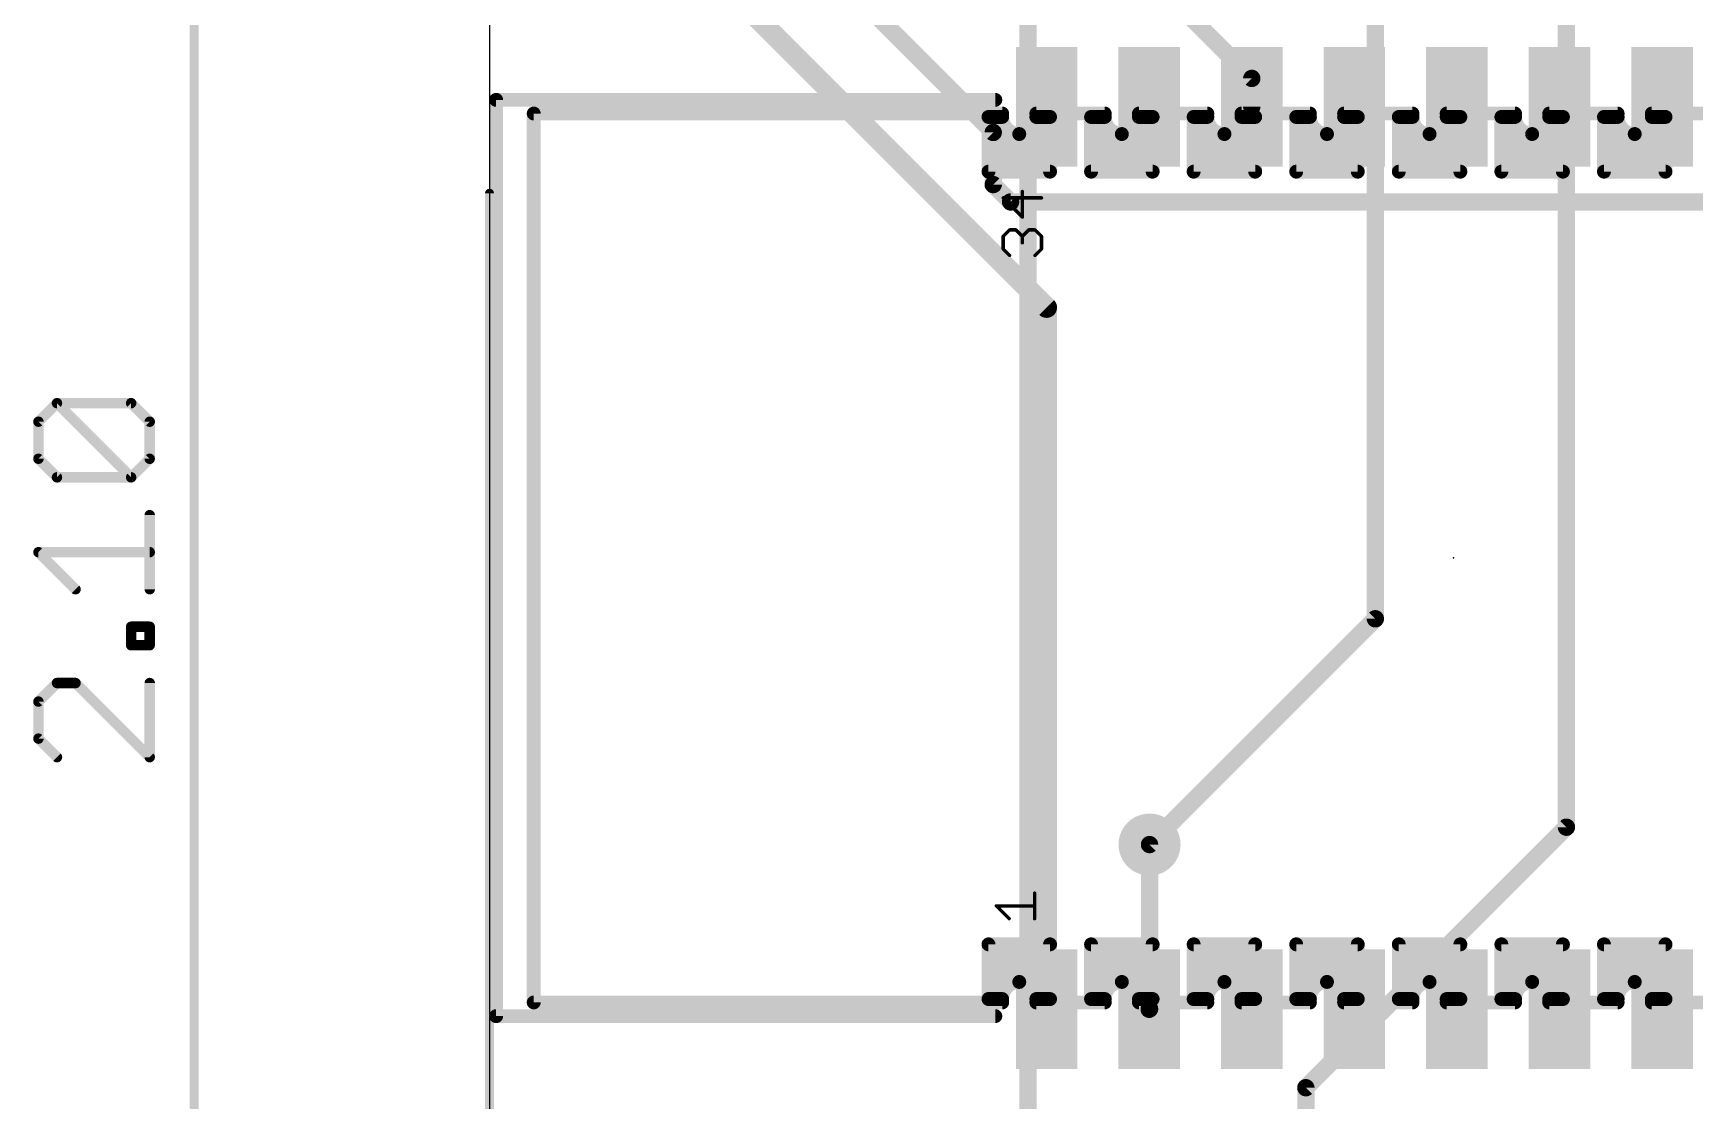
# Model space of a CAD drawing. Extents: x -6.7 to 68.6, y -6.2 to 53.6.
# Drawn here: x -6.67 to 17.62, y 19.24 to 34.85 of the extents above; entities that cross this region are included whole.
import ezdxf

# ---------------------------------------------------------------- set-up
doc = ezdxf.new("R2010")
doc.units = 0
for name, color, linetype in [('1', 12, 'CONTINUOUS'), ('16', 132, 'CONTINUOUS'), ('18', 110, 'CONTINUOUS'), ('20', 53, 'CONTINUOUS'), ('21', 40, 'CONTINUOUS'), ('23', 40, 'CONTINUOUS'), ('47', 253, 'CONTINUOUS'), ('51', 253, 'CONTINUOUS')]:
    doc.layers.add(name, color=color, linetype=linetype)

# ---------------------------------------------------------------- blocks, each defined once
blk = doc.blocks.new('RECT')
blk.add_solid([(-0.5, -0.5), (0.5, -0.5), (-0.5, 0.5), (0.5, 0.5)])
blk = doc.blocks.new('ROUNDV')
at = {"const_width": 0.5}
blk.add_lwpolyline([(0, -0.25, 1), (0, 0.25, 1), (0, -0.25)], format="xyb", dxfattribs=at)

msp = doc.modelspace()

# ---------------------------------------------------------------- linework, layer by layer
at = {"layer": '1'}
for points, const_width in [([(1.27, 37.719), (8.147, 30.842)], 0.3048), ([(7.366, 33.401), (4.318, 36.449)], 0.254), ([(7.874, 35.687), (7.874, 14.351)], 0.254), ([(11.147, 34.192), (10.16, 35.179)], 0.254), ([(11.147, 33.778), (11.147, 34.192)], 0.254), ([(7.366, 32.639), (7.366, 33.401)], 0.254), ([(7.62, 32.385), (7.366, 32.639)], 0.254), ([(19.304, 32.385), (7.62, 32.385)], 0.254), ([(8.147, 30.842), (8.147, 20.578)], 0.3048), ([(9.652, 20.583), (9.652, 22.987)], 0.254), ([(9.647, 20.578), (9.652, 20.583)], 0.254)]:
    msp.add_lwpolyline(points, dxfattribs=dict(at, const_width=const_width))
for points, const_width in [([(11.2105, 34.192, 1), (11.0835, 34.192)], 0.127), ([(11.1021, 34.1471, 1), (11.1919, 34.2369)], 0.127), ([(11.0835, 33.778, 1), (11.2105, 33.778)], 0.127), ([(7.4295, 33.401, 1), (7.3025, 33.401)], 0.127), ([(7.3211, 33.3561, 1), (7.4109, 33.4459)], 0.127), ([(7.4109, 32.6839, 1), (7.3211, 32.5941)], 0.127), ([(7.3025, 32.639, 1), (7.4295, 32.639)], 0.127), ([(7.62, 32.4485, 1), (7.62, 32.3215)], 0.127), ([(7.5751, 32.3401, 1), (7.6649, 32.4299)], 0.127), ([(8.2232, 30.842, 1), (8.0708, 30.842)], 0.1524), ([(8.0931, 30.7881, 1), (8.2009, 30.8959)], 0.1524), ([(9.7155, 22.987, 1), (9.5885, 22.987)], 0.127), ([(8.0708, 20.578, 1), (8.2232, 20.578)], 0.1524), ([(9.6021, 20.6229, 1), (9.6919, 20.5331)], 0.127), ([(9.6969, 20.5381, 1), (9.6071, 20.6279)], 0.127), ([(9.5885, 20.583, 1), (9.7155, 20.583)], 0.127)]:
    msp.add_lwpolyline(points, format="xyb", dxfattribs=dict(at, const_width=const_width))
at = {"layer": '16', "const_width": 0.254}
for points in [[(12.954, 26.289), (12.954, 41.275)], [(15.748, 23.241), (15.748, 41.275)], [(9.652, 22.987), (12.954, 26.289)], [(11.938, 19.431), (15.748, 23.241)], [(11.938, 17.272), (11.938, 19.431)]]:
    msp.add_lwpolyline(points, dxfattribs=at)
at = {"layer": '16', "const_width": 0.127}
for points in [[(12.8905, 26.289, 1), (13.0175, 26.289)], [(12.9989, 26.2441, 1), (12.9091, 26.3339)], [(15.7929, 23.1961, 1), (15.7031, 23.2859)], [(9.6071, 23.0319, 1), (9.6969, 22.9421)], [(15.6845, 23.241, 1), (15.8115, 23.241)], [(12.0015, 19.431, 1), (11.8745, 19.431)], [(11.8931, 19.4759, 1), (11.9829, 19.3861)]]:
    msp.add_lwpolyline(points, format="xyb", dxfattribs=at)
at = {"layer": '20'}
msp.add_line((0, 53.34), (0, 0), dxfattribs=at)
at = {"layer": '21', "const_width": 0.2032}
for points in [[(0.097, 20.478), (0.097, 33.878)], [(0.097, 33.878), (7.397, 33.878)], [(7.397, 20.478), (0.097, 20.478)]]:
    msp.add_lwpolyline(points, dxfattribs=at)
at = {"layer": '21', "const_width": 0.1016}
for points in [[(0.1478, 33.878, 1), (0.0462, 33.878)], [(0.097, 33.9288, 1), (0.097, 33.8272)], [(7.397, 33.8272, 1), (7.397, 33.9288)], [(0.097, 20.5288, 1), (0.097, 20.4272)], [(0.0462, 20.478, 1), (0.1478, 20.478)], [(7.397, 20.4272, 1), (7.397, 20.5288)]]:
    msp.add_lwpolyline(points, format="xyb", dxfattribs=at)
at = {"layer": '23'}
msp.add_point((14.097, 27.178), dxfattribs=at)
at = {"layer": '47'}
for points, const_width in [([(-4.318, 0.065), (-4.318, 53.275)], 0.13), ([(0, 32.512), (0, -6.141)], 0.13), ([(-6.5957, 29.1712), (-6.3245, 29.4424)], 0.1524), ([(-6.3245, 29.4424), (-5.2399, 29.4424)], 0.1524), ([(-5.2399, 28.3577), (-6.3245, 29.4424)], 0.1524), ([(-5.2399, 29.4424), (-4.9687, 29.1712)], 0.1524), ([(-6.5957, 28.6289), (-6.5957, 29.1712)], 0.1524), ([(-4.9687, 29.1712), (-4.9687, 28.6289)], 0.1524), ([(-6.3245, 28.3577), (-6.5957, 28.6289)], 0.1524), ([(-4.9687, 28.6289), (-5.2399, 28.3577)], 0.1524), ([(-5.2399, 28.3577), (-6.3245, 28.3577)], 0.1524), ([(-4.9687, 26.7205), (-4.9687, 27.8052)], 0.1524), ([(-6.0534, 26.7205), (-6.5957, 27.2629)], 0.1524), ([(-6.5957, 27.2629), (-4.9687, 27.2629)], 0.1524), ([(-5.2399, 25.902), (-5.2399, 26.1731)], 0.1524), ([(-5.2399, 26.1731), (-4.9687, 26.1731)], 0.1524), ([(-4.9687, 26.1731), (-4.9687, 25.902)], 0.1524), ([(-4.9687, 25.902), (-5.2399, 25.902)], 0.1524), ([(-6.3245, 25.3495), (-6.5957, 25.0783)], 0.1524), ([(-6.0534, 25.3495), (-6.3245, 25.3495)], 0.1524), ([(-4.9687, 24.2648), (-6.0534, 25.3495)], 0.1524), ([(-4.9687, 25.3495), (-4.9687, 24.2648)], 0.1524), ([(-6.5957, 25.0783), (-6.5957, 24.536)], 0.1524), ([(-6.5957, 24.536), (-6.3245, 24.2648)], 0.1524)]:
    msp.add_lwpolyline(points, dxfattribs=dict(at, const_width=const_width))
for points, const_width in [([(0.0325, 32.512, 1), (-0.0325, 32.512)], 0.065), ([(-6.2976, 29.4693, 1), (-6.3515, 29.4154)], 0.0762), ([(-6.3245, 29.4805, 1), (-6.3245, 29.4043)], 0.0762), ([(-6.2976, 29.4154, 1), (-6.3515, 29.4693)], 0.0762), ([(-5.2129, 29.4693, 1), (-5.2668, 29.4154)], 0.0762), ([(-5.2399, 29.4043, 1), (-5.2399, 29.4805)], 0.0762), ([(-6.5576, 29.1712, 1), (-6.6338, 29.1712)], 0.0762), ([(-6.6226, 29.1981, 1), (-6.5687, 29.1443)], 0.0762), ([(-4.9306, 29.1712, 1), (-5.0068, 29.1712)], 0.0762), ([(-4.9956, 29.1443, 1), (-4.9418, 29.1981)], 0.0762), ([(-6.5687, 28.6558, 1), (-6.6226, 28.6019)], 0.0762), ([(-4.9418, 28.6019, 1), (-4.9956, 28.6558)], 0.0762), ([(-6.6338, 28.6289, 1), (-6.5576, 28.6289)], 0.0762), ([(-6.3245, 28.3958, 1), (-6.3245, 28.3196)], 0.0762), ([(-5.2399, 28.3196, 1), (-5.2399, 28.3958)], 0.0762), ([(-5.0068, 28.6289, 1), (-4.9306, 28.6289)], 0.0762), ([(-6.3515, 28.3308, 1), (-6.2976, 28.3846)], 0.0762), ([(-5.2668, 28.3846, 1), (-5.2129, 28.3308)], 0.0762), ([(-5.2668, 28.3308, 1), (-5.2129, 28.3846)], 0.0762), ([(-4.9306, 27.8052, 1), (-5.0068, 27.8052)], 0.0762), ([(-6.5687, 27.2898, 1), (-6.6226, 27.2359)], 0.0762), ([(-6.5957, 27.301, 1), (-6.5957, 27.2248)], 0.0762), ([(-4.9687, 27.2248, 1), (-4.9687, 27.301)], 0.0762), ([(-6.0803, 26.6936, 1), (-6.0264, 26.7475)], 0.0762), ([(-5.0068, 26.7205, 1), (-4.9306, 26.7205)], 0.0762), ([(-5.2018, 26.1731, 1), (-5.278, 26.1731)], 0.0762), ([(-5.2399, 26.2112, 1), (-5.2399, 26.135)], 0.0762), ([(-4.9306, 26.1731, 1), (-5.0068, 26.1731)], 0.0762), ([(-4.9687, 26.135, 1), (-4.9687, 26.2112)], 0.0762), ([(-5.2399, 25.9401, 1), (-5.2399, 25.8639)], 0.0762), ([(-5.278, 25.902, 1), (-5.2018, 25.902)], 0.0762), ([(-5.0068, 25.902, 1), (-4.9306, 25.902)], 0.0762), ([(-4.9687, 25.8639, 1), (-4.9687, 25.9401)], 0.0762), ([(-6.3245, 25.3876, 1), (-6.3245, 25.3114)], 0.0762), ([(-6.2976, 25.3225, 1), (-6.3515, 25.3764)], 0.0762), ([(-6.0264, 25.3764, 1), (-6.0803, 25.3225)], 0.0762), ([(-6.0534, 25.3114, 1), (-6.0534, 25.3876)], 0.0762), ([(-4.9306, 25.3495, 1), (-5.0068, 25.3495)], 0.0762), ([(-6.5576, 25.0783, 1), (-6.6338, 25.0783)], 0.0762), ([(-6.6226, 25.1052, 1), (-6.5687, 25.0514)], 0.0762), ([(-6.5687, 24.5629, 1), (-6.6226, 24.509)], 0.0762), ([(-6.6338, 24.536, 1), (-6.5576, 24.536)], 0.0762), ([(-6.3515, 24.2379, 1), (-6.2976, 24.2918)], 0.0762), ([(-5.0068, 24.2648, 1), (-4.9306, 24.2648)], 0.0762), ([(-4.9956, 24.2379, 1), (-4.9418, 24.2918)], 0.0762)]:
    msp.add_lwpolyline(points, format="xyb", dxfattribs=dict(at, const_width=const_width))
at = {"layer": '51'}
for points, const_width in [([(0.647, 20.678), (0.647, 33.678)], 0.2032), ([(0.647, 33.678), (7.497, 33.678)], 0.2032), ([(7.997, 33.678), (8.997, 33.678)], 0.2032), ([(9.497, 33.678), (10.497, 33.678)], 0.2032), ([(10.997, 33.678), (11.997, 33.678)], 0.2032), ([(12.497, 33.678), (13.497, 33.678)], 0.2032), ([(13.997, 33.678), (14.997, 33.678)], 0.2032), ([(15.497, 33.678), (16.497, 33.678)], 0.2032), ([(16.997, 33.678), (17.997, 33.678)], 0.2032), ([(7.297, 32.828), (7.297, 33.628)], 0.2032), ([(7.297, 33.628), (7.497, 33.628)], 0.2032), ([(7.997, 33.628), (8.197, 33.628)], 0.2032), ([(8.197, 33.628), (8.197, 32.828)], 0.2032), ([(8.797, 32.828), (8.797, 33.628)], 0.2032), ([(8.797, 33.628), (8.997, 33.628)], 0.2032), ([(9.497, 33.628), (9.697, 33.628)], 0.2032), ([(9.697, 33.628), (9.697, 32.828)], 0.2032), ([(10.297, 32.828), (10.297, 33.628)], 0.2032), ([(10.297, 33.628), (10.497, 33.628)], 0.2032), ([(10.997, 33.628), (11.197, 33.628)], 0.2032), ([(11.197, 33.628), (11.197, 32.828)], 0.2032), ([(11.797, 32.828), (11.797, 33.628)], 0.2032), ([(11.797, 33.628), (11.997, 33.628)], 0.2032), ([(12.497, 33.628), (12.697, 33.628)], 0.2032), ([(12.697, 33.628), (12.697, 32.828)], 0.2032), ([(13.297, 32.828), (13.297, 33.628)], 0.2032), ([(13.297, 33.628), (13.497, 33.628)], 0.2032), ([(13.997, 33.628), (14.197, 33.628)], 0.2032), ([(14.197, 33.628), (14.197, 32.828)], 0.2032), ([(14.797, 32.828), (14.797, 33.628)], 0.2032), ([(14.797, 33.628), (14.997, 33.628)], 0.2032), ([(15.497, 33.628), (15.697, 33.628)], 0.2032), ([(15.697, 33.628), (15.697, 32.828)], 0.2032), ([(16.297, 32.828), (16.297, 33.628)], 0.2032), ([(16.297, 33.628), (16.497, 33.628)], 0.2032), ([(16.997, 33.628), (17.197, 33.628)], 0.2032), ([(17.197, 33.628), (17.197, 32.828)], 0.2032), ([(8.197, 32.828), (7.297, 32.828)], 0.2032), ([(9.697, 32.828), (8.797, 32.828)], 0.2032), ([(11.197, 32.828), (10.297, 32.828)], 0.2032), ([(12.697, 32.828), (11.797, 32.828)], 0.2032), ([(14.197, 32.828), (13.297, 32.828)], 0.2032), ([(15.697, 32.828), (14.797, 32.828)], 0.2032), ([(17.197, 32.828), (16.297, 32.828)], 0.2032), ([(7.792, 32.1647), (7.792, 32.5376)], 0.0508), ([(8.0716, 32.4443), (7.5123, 32.4443)], 0.0508), ([(7.5123, 32.4443), (7.792, 32.1647)], 0.0508), ([(7.5123, 31.883), (7.6055, 31.9763)], 0.0508), ([(7.5123, 31.6966), (7.5123, 31.883)], 0.0508), ([(7.6055, 31.9763), (7.6988, 31.9763)], 0.0508), ([(7.6988, 31.9763), (7.792, 31.883)], 0.0508), ([(7.792, 31.883), (7.8852, 31.9763)], 0.0508), ([(7.792, 31.883), (7.792, 31.7898)], 0.0508), ([(7.8852, 31.9763), (7.9784, 31.9763)], 0.0508), ([(7.9784, 31.9763), (8.0716, 31.883)], 0.0508), ([(8.0716, 31.883), (8.0716, 31.6966)], 0.0508), ([(7.6055, 31.6034), (7.5123, 31.6966)], 0.0508), ([(8.0716, 31.6966), (7.9784, 31.6034)], 0.0508), ([(7.5988, 21.9034), (7.4123, 22.0898)], 0.0508), ([(7.4123, 22.0898), (7.9716, 22.0898)], 0.0508), ([(7.9716, 21.9034), (7.9716, 22.2763)], 0.0508), ([(8.197, 21.528), (7.297, 21.528)], 0.2032), ([(7.297, 21.528), (7.297, 20.728)], 0.2032), ([(8.197, 20.728), (8.197, 21.528)], 0.2032), ([(9.697, 21.528), (8.797, 21.528)], 0.2032), ([(8.797, 21.528), (8.797, 20.728)], 0.2032), ([(9.697, 20.728), (9.697, 21.528)], 0.2032), ([(11.197, 21.528), (10.297, 21.528)], 0.2032), ([(10.297, 21.528), (10.297, 20.728)], 0.2032), ([(11.197, 20.728), (11.197, 21.528)], 0.2032), ([(12.697, 21.528), (11.797, 21.528)], 0.2032), ([(11.797, 21.528), (11.797, 20.728)], 0.2032), ([(12.697, 20.728), (12.697, 21.528)], 0.2032), ([(14.197, 21.528), (13.297, 21.528)], 0.2032), ([(13.297, 21.528), (13.297, 20.728)], 0.2032), ([(14.197, 20.728), (14.197, 21.528)], 0.2032), ([(15.697, 21.528), (14.797, 21.528)], 0.2032), ([(14.797, 21.528), (14.797, 20.728)], 0.2032), ([(15.697, 20.728), (15.697, 21.528)], 0.2032), ([(17.197, 21.528), (16.297, 21.528)], 0.2032), ([(16.297, 21.528), (16.297, 20.728)], 0.2032), ([(17.197, 20.728), (17.197, 21.528)], 0.2032), ([(7.497, 20.678), (0.647, 20.678)], 0.2032), ([(7.297, 20.728), (7.497, 20.728)], 0.2032), ([(7.997, 20.728), (8.197, 20.728)], 0.2032), ([(7.997, 20.678), (8.997, 20.678)], 0.2032), ([(8.797, 20.728), (8.997, 20.728)], 0.2032), ([(9.497, 20.728), (9.697, 20.728)], 0.2032), ([(9.497, 20.678), (10.497, 20.678)], 0.2032), ([(10.297, 20.728), (10.497, 20.728)], 0.2032), ([(10.997, 20.728), (11.197, 20.728)], 0.2032), ([(10.997, 20.678), (11.997, 20.678)], 0.2032), ([(11.797, 20.728), (11.997, 20.728)], 0.2032), ([(12.497, 20.728), (12.697, 20.728)], 0.2032), ([(12.497, 20.678), (13.497, 20.678)], 0.2032), ([(13.297, 20.728), (13.497, 20.728)], 0.2032), ([(13.997, 20.728), (14.197, 20.728)], 0.2032), ([(13.997, 20.678), (14.997, 20.678)], 0.2032), ([(14.797, 20.728), (14.997, 20.728)], 0.2032), ([(15.497, 20.728), (15.697, 20.728)], 0.2032), ([(15.497, 20.678), (16.497, 20.678)], 0.2032), ([(16.297, 20.728), (16.497, 20.728)], 0.2032), ([(16.997, 20.728), (17.197, 20.728)], 0.2032), ([(16.997, 20.678), (17.997, 20.678)], 0.2032)]:
    msp.add_lwpolyline(points, dxfattribs=dict(at, const_width=const_width))
for points, const_width in [([(0.6978, 33.678, 1), (0.5962, 33.678)], 0.1016), ([(0.647, 33.7288, 1), (0.647, 33.6272)], 0.1016), ([(7.497, 33.6272, 1), (7.497, 33.7288)], 0.1016), ([(7.997, 33.7288, 1), (7.997, 33.6272)], 0.1016), ([(8.997, 33.6272, 1), (8.997, 33.7288)], 0.1016), ([(9.497, 33.7288, 1), (9.497, 33.6272)], 0.1016), ([(10.497, 33.6272, 1), (10.497, 33.7288)], 0.1016), ([(10.997, 33.7288, 1), (10.997, 33.6272)], 0.1016), ([(11.997, 33.6272, 1), (11.997, 33.7288)], 0.1016), ([(12.497, 33.7288, 1), (12.497, 33.6272)], 0.1016), ([(13.497, 33.6272, 1), (13.497, 33.7288)], 0.1016), ([(13.997, 33.7288, 1), (13.997, 33.6272)], 0.1016), ([(14.997, 33.6272, 1), (14.997, 33.7288)], 0.1016), ([(15.497, 33.7288, 1), (15.497, 33.6272)], 0.1016), ([(16.497, 33.6272, 1), (16.497, 33.7288)], 0.1016), ([(16.997, 33.7288, 1), (16.997, 33.6272)], 0.1016), ([(7.3478, 33.628, 1), (7.2462, 33.628)], 0.1016), ([(7.297, 33.6788, 1), (7.297, 33.5772)], 0.1016), ([(7.497, 33.628, 0.4142), (7.747, 33.378)], 0.2032), ([(7.5478, 33.628, 1), (7.4462, 33.628)], 0.1016), ([(7.497, 33.5772, 1), (7.497, 33.6788)], 0.1016), ([(7.747, 33.378, 0.4142), (7.997, 33.628)], 0.2032), ([(8.0478, 33.628, 1), (7.9462, 33.628)], 0.1016), ([(7.997, 33.6788, 1), (7.997, 33.5772)], 0.1016), ([(8.2478, 33.628, 1), (8.1462, 33.628)], 0.1016), ([(8.197, 33.5772, 1), (8.197, 33.6788)], 0.1016), ([(8.8478, 33.628, 1), (8.7462, 33.628)], 0.1016), ([(8.797, 33.6788, 1), (8.797, 33.5772)], 0.1016), ([(8.997, 33.628, 0.4142), (9.247, 33.378)], 0.2032), ([(9.0478, 33.628, 1), (8.9462, 33.628)], 0.1016), ([(8.997, 33.5772, 1), (8.997, 33.6788)], 0.1016), ([(9.247, 33.378, 0.4142), (9.497, 33.628)], 0.2032), ([(9.5478, 33.628, 1), (9.4462, 33.628)], 0.1016), ([(9.497, 33.6788, 1), (9.497, 33.5772)], 0.1016), ([(9.7478, 33.628, 1), (9.6462, 33.628)], 0.1016), ([(9.697, 33.5772, 1), (9.697, 33.6788)], 0.1016), ([(10.3478, 33.628, 1), (10.2462, 33.628)], 0.1016), ([(10.297, 33.6788, 1), (10.297, 33.5772)], 0.1016), ([(10.497, 33.628, 0.4142), (10.747, 33.378)], 0.2032), ([(10.5478, 33.628, 1), (10.4462, 33.628)], 0.1016), ([(10.497, 33.5772, 1), (10.497, 33.6788)], 0.1016), ([(10.747, 33.378, 0.4142), (10.997, 33.628)], 0.2032), ([(11.0478, 33.628, 1), (10.9462, 33.628)], 0.1016), ([(10.997, 33.6788, 1), (10.997, 33.5772)], 0.1016), ([(11.2478, 33.628, 1), (11.1462, 33.628)], 0.1016), ([(11.197, 33.5772, 1), (11.197, 33.6788)], 0.1016), ([(11.8478, 33.628, 1), (11.7462, 33.628)], 0.1016), ([(11.797, 33.6788, 1), (11.797, 33.5772)], 0.1016), ([(11.997, 33.628, 0.4142), (12.247, 33.378)], 0.2032), ([(12.0478, 33.628, 1), (11.9462, 33.628)], 0.1016), ([(11.997, 33.5772, 1), (11.997, 33.6788)], 0.1016), ([(12.247, 33.378, 0.4142), (12.497, 33.628)], 0.2032), ([(12.5478, 33.628, 1), (12.4462, 33.628)], 0.1016), ([(12.497, 33.6788, 1), (12.497, 33.5772)], 0.1016), ([(12.7478, 33.628, 1), (12.6462, 33.628)], 0.1016), ([(12.697, 33.5772, 1), (12.697, 33.6788)], 0.1016), ([(13.3478, 33.628, 1), (13.2462, 33.628)], 0.1016), ([(13.297, 33.6788, 1), (13.297, 33.5772)], 0.1016), ([(13.497, 33.628, 0.4142), (13.747, 33.378)], 0.2032), ([(13.5478, 33.628, 1), (13.4462, 33.628)], 0.1016), ([(13.497, 33.5772, 1), (13.497, 33.6788)], 0.1016), ([(13.747, 33.378, 0.4142), (13.997, 33.628)], 0.2032), ([(14.0478, 33.628, 1), (13.9462, 33.628)], 0.1016), ([(13.997, 33.6788, 1), (13.997, 33.5772)], 0.1016), ([(14.2478, 33.628, 1), (14.1462, 33.628)], 0.1016), ([(14.197, 33.5772, 1), (14.197, 33.6788)], 0.1016), ([(14.8478, 33.628, 1), (14.7462, 33.628)], 0.1016), ([(14.797, 33.6788, 1), (14.797, 33.5772)], 0.1016), ([(14.997, 33.628, 0.4142), (15.247, 33.378)], 0.2032), ([(15.0478, 33.628, 1), (14.9462, 33.628)], 0.1016), ([(14.997, 33.5772, 1), (14.997, 33.6788)], 0.1016), ([(15.247, 33.378, 0.4142), (15.497, 33.628)], 0.2032), ([(15.5478, 33.628, 1), (15.4462, 33.628)], 0.1016), ([(15.497, 33.6788, 1), (15.497, 33.5772)], 0.1016), ([(15.7478, 33.628, 1), (15.6462, 33.628)], 0.1016), ([(15.697, 33.5772, 1), (15.697, 33.6788)], 0.1016), ([(16.3478, 33.628, 1), (16.2462, 33.628)], 0.1016), ([(16.297, 33.6788, 1), (16.297, 33.5772)], 0.1016), ([(16.497, 33.628, 0.4142), (16.747, 33.378)], 0.2032), ([(16.5478, 33.628, 1), (16.4462, 33.628)], 0.1016), ([(16.497, 33.5772, 1), (16.497, 33.6788)], 0.1016), ([(16.747, 33.378, 0.4142), (16.997, 33.628)], 0.2032), ([(17.0478, 33.628, 1), (16.9462, 33.628)], 0.1016), ([(16.997, 33.6788, 1), (16.997, 33.5772)], 0.1016), ([(17.2478, 33.628, 1), (17.1462, 33.628)], 0.1016), ([(17.197, 33.5772, 1), (17.197, 33.6788)], 0.1016), ([(7.747, 33.4288, 1), (7.747, 33.3272)], 0.1016), ([(7.747, 33.3272, 1), (7.747, 33.4288)], 0.1016), ([(9.247, 33.4288, 1), (9.247, 33.3272)], 0.1016), ([(9.247, 33.3272, 1), (9.247, 33.4288)], 0.1016), ([(10.747, 33.4288, 1), (10.747, 33.3272)], 0.1016), ([(10.747, 33.3272, 1), (10.747, 33.4288)], 0.1016), ([(12.247, 33.4288, 1), (12.247, 33.3272)], 0.1016), ([(12.247, 33.3272, 1), (12.247, 33.4288)], 0.1016), ([(13.747, 33.4288, 1), (13.747, 33.3272)], 0.1016), ([(13.747, 33.3272, 1), (13.747, 33.4288)], 0.1016), ([(15.247, 33.4288, 1), (15.247, 33.3272)], 0.1016), ([(15.247, 33.3272, 1), (15.247, 33.4288)], 0.1016), ([(16.747, 33.4288, 1), (16.747, 33.3272)], 0.1016), ([(16.747, 33.3272, 1), (16.747, 33.4288)], 0.1016), ([(7.297, 32.8788, 1), (7.297, 32.7772)], 0.1016), ([(7.2462, 32.828, 1), (7.3478, 32.828)], 0.1016), ([(8.1462, 32.828, 1), (8.2478, 32.828)], 0.1016), ([(8.197, 32.7772, 1), (8.197, 32.8788)], 0.1016), ([(8.797, 32.8788, 1), (8.797, 32.7772)], 0.1016), ([(8.7462, 32.828, 1), (8.8478, 32.828)], 0.1016), ([(9.6462, 32.828, 1), (9.7478, 32.828)], 0.1016), ([(9.697, 32.7772, 1), (9.697, 32.8788)], 0.1016), ([(10.297, 32.8788, 1), (10.297, 32.7772)], 0.1016), ([(10.2462, 32.828, 1), (10.3478, 32.828)], 0.1016), ([(11.1462, 32.828, 1), (11.2478, 32.828)], 0.1016), ([(11.197, 32.7772, 1), (11.197, 32.8788)], 0.1016), ([(11.797, 32.8788, 1), (11.797, 32.7772)], 0.1016), ([(11.7462, 32.828, 1), (11.8478, 32.828)], 0.1016), ([(12.6462, 32.828, 1), (12.7478, 32.828)], 0.1016), ([(12.697, 32.7772, 1), (12.697, 32.8788)], 0.1016), ([(13.297, 32.8788, 1), (13.297, 32.7772)], 0.1016), ([(13.2462, 32.828, 1), (13.3478, 32.828)], 0.1016), ([(14.1462, 32.828, 1), (14.2478, 32.828)], 0.1016), ([(14.197, 32.7772, 1), (14.197, 32.8788)], 0.1016), ([(14.797, 32.8788, 1), (14.797, 32.7772)], 0.1016), ([(14.7462, 32.828, 1), (14.8478, 32.828)], 0.1016), ([(15.6462, 32.828, 1), (15.7478, 32.828)], 0.1016), ([(15.697, 32.7772, 1), (15.697, 32.8788)], 0.1016), ([(16.297, 32.8788, 1), (16.297, 32.7772)], 0.1016), ([(16.2462, 32.828, 1), (16.3478, 32.828)], 0.1016), ([(17.1462, 32.828, 1), (17.2478, 32.828)], 0.1016), ([(17.197, 32.7772, 1), (17.197, 32.8788)], 0.1016), ([(7.8047, 32.5376, 1), (7.7793, 32.5376)], 0.0254), ([(7.5123, 32.457, 1), (7.5123, 32.4316)], 0.0254), ([(7.5213, 32.4533, 1), (7.5033, 32.4354)], 0.0254), ([(8.0716, 32.4316, 1), (8.0716, 32.457)], 0.0254), ([(7.7793, 32.1647, 1), (7.8047, 32.1647)], 0.0254), ([(7.783, 32.1557, 1), (7.8009, 32.1737)], 0.0254), ([(7.525, 31.883, 1), (7.4996, 31.883)], 0.0254), ([(7.5033, 31.892, 1), (7.5213, 31.8741)], 0.0254), ([(7.6055, 31.9889, 1), (7.6055, 31.9636)], 0.0254), ([(7.6145, 31.9673, 1), (7.5966, 31.9852)], 0.0254), ([(7.7077, 31.9852, 1), (7.6898, 31.9673)], 0.0254), ([(7.6988, 31.9636, 1), (7.6988, 31.9889)], 0.0254), ([(7.8047, 31.883, 1), (7.7793, 31.883)], 0.0254), ([(7.783, 31.892, 1), (7.8009, 31.8741)], 0.0254), ([(7.783, 31.8741, 1), (7.8009, 31.892)], 0.0254), ([(7.8852, 31.9889, 1), (7.8852, 31.9636)], 0.0254), ([(7.8942, 31.9673, 1), (7.8762, 31.9852)], 0.0254), ([(7.9874, 31.9852, 1), (7.9694, 31.9673)], 0.0254), ([(7.9784, 31.9636, 1), (7.9784, 31.9889)], 0.0254), ([(8.0843, 31.883, 1), (8.0589, 31.883)], 0.0254), ([(8.0626, 31.8741, 1), (8.0806, 31.892)], 0.0254), ([(7.5213, 31.7056, 1), (7.5033, 31.6876)], 0.0254), ([(7.4996, 31.6966, 1), (7.525, 31.6966)], 0.0254), ([(7.5966, 31.5944, 1), (7.6145, 31.6124)], 0.0254), ([(7.7793, 31.7898, 1), (7.8047, 31.7898)], 0.0254), ([(7.9694, 31.6124, 1), (7.9874, 31.5944)], 0.0254), ([(8.0589, 31.6966, 1), (8.0843, 31.6966)], 0.0254), ([(8.0806, 31.6876, 1), (8.0626, 31.7056)], 0.0254), ([(7.4213, 22.0988, 1), (7.4033, 22.0808)], 0.0254), ([(7.4123, 22.1025, 1), (7.4123, 22.0771)], 0.0254), ([(7.9843, 22.2763, 1), (7.9589, 22.2763)], 0.0254), ([(7.9716, 22.0771, 1), (7.9716, 22.1025)], 0.0254), ([(7.5898, 21.8944, 1), (7.6077, 21.9124)], 0.0254), ([(7.9589, 21.9034, 1), (7.9843, 21.9034)], 0.0254), ([(7.297, 21.5788, 1), (7.297, 21.4772)], 0.1016), ([(7.3478, 21.528, 1), (7.2462, 21.528)], 0.1016), ([(8.2478, 21.528, 1), (8.1462, 21.528)], 0.1016), ([(8.197, 21.4772, 1), (8.197, 21.5788)], 0.1016), ([(8.797, 21.5788, 1), (8.797, 21.4772)], 0.1016), ([(8.8478, 21.528, 1), (8.7462, 21.528)], 0.1016), ([(9.7478, 21.528, 1), (9.6462, 21.528)], 0.1016), ([(9.697, 21.4772, 1), (9.697, 21.5788)], 0.1016), ([(10.297, 21.5788, 1), (10.297, 21.4772)], 0.1016), ([(10.3478, 21.528, 1), (10.2462, 21.528)], 0.1016), ([(11.2478, 21.528, 1), (11.1462, 21.528)], 0.1016), ([(11.197, 21.4772, 1), (11.197, 21.5788)], 0.1016), ([(11.797, 21.5788, 1), (11.797, 21.4772)], 0.1016), ([(11.8478, 21.528, 1), (11.7462, 21.528)], 0.1016), ([(12.7478, 21.528, 1), (12.6462, 21.528)], 0.1016), ([(12.697, 21.4772, 1), (12.697, 21.5788)], 0.1016), ([(13.297, 21.5788, 1), (13.297, 21.4772)], 0.1016), ([(13.3478, 21.528, 1), (13.2462, 21.528)], 0.1016), ([(14.2478, 21.528, 1), (14.1462, 21.528)], 0.1016), ([(14.197, 21.4772, 1), (14.197, 21.5788)], 0.1016), ([(14.797, 21.5788, 1), (14.797, 21.4772)], 0.1016), ([(14.8478, 21.528, 1), (14.7462, 21.528)], 0.1016), ([(15.7478, 21.528, 1), (15.6462, 21.528)], 0.1016), ([(15.697, 21.4772, 1), (15.697, 21.5788)], 0.1016), ([(16.297, 21.5788, 1), (16.297, 21.4772)], 0.1016), ([(16.3478, 21.528, 1), (16.2462, 21.528)], 0.1016), ([(17.2478, 21.528, 1), (17.1462, 21.528)], 0.1016), ([(17.197, 21.4772, 1), (17.197, 21.5788)], 0.1016), ([(7.747, 20.978, 0.4142), (7.497, 20.728)], 0.2032), ([(7.997, 20.728, 0.4142), (7.747, 20.978)], 0.2032), ([(7.747, 21.0288, 1), (7.747, 20.9272)], 0.1016), ([(7.747, 20.9272, 1), (7.747, 21.0288)], 0.1016), ([(9.247, 20.978, 0.4142), (8.997, 20.728)], 0.2032), ([(9.497, 20.728, 0.4142), (9.247, 20.978)], 0.2032), ([(9.247, 21.0288, 1), (9.247, 20.9272)], 0.1016), ([(9.247, 20.9272, 1), (9.247, 21.0288)], 0.1016), ([(10.747, 20.978, 0.4142), (10.497, 20.728)], 0.2032), ([(10.997, 20.728, 0.4142), (10.747, 20.978)], 0.2032), ([(10.747, 21.0288, 1), (10.747, 20.9272)], 0.1016), ([(10.747, 20.9272, 1), (10.747, 21.0288)], 0.1016), ([(12.247, 20.978, 0.4142), (11.997, 20.728)], 0.2032), ([(12.497, 20.728, 0.4142), (12.247, 20.978)], 0.2032), ([(12.247, 21.0288, 1), (12.247, 20.9272)], 0.1016), ([(12.247, 20.9272, 1), (12.247, 21.0288)], 0.1016), ([(13.747, 20.978, 0.4142), (13.497, 20.728)], 0.2032), ([(13.997, 20.728, 0.4142), (13.747, 20.978)], 0.2032), ([(13.747, 21.0288, 1), (13.747, 20.9272)], 0.1016), ([(13.747, 20.9272, 1), (13.747, 21.0288)], 0.1016), ([(15.247, 20.978, 0.4142), (14.997, 20.728)], 0.2032), ([(15.497, 20.728, 0.4142), (15.247, 20.978)], 0.2032), ([(15.247, 21.0288, 1), (15.247, 20.9272)], 0.1016), ([(15.247, 20.9272, 1), (15.247, 21.0288)], 0.1016), ([(16.747, 20.978, 0.4142), (16.497, 20.728)], 0.2032), ([(16.997, 20.728, 0.4142), (16.747, 20.978)], 0.2032), ([(16.747, 21.0288, 1), (16.747, 20.9272)], 0.1016), ([(16.747, 20.9272, 1), (16.747, 21.0288)], 0.1016), ([(0.647, 20.7288, 1), (0.647, 20.6272)], 0.1016), ([(0.5962, 20.678, 1), (0.6978, 20.678)], 0.1016), ([(7.297, 20.7788, 1), (7.297, 20.6772)], 0.1016), ([(7.2462, 20.728, 1), (7.3478, 20.728)], 0.1016), ([(7.4462, 20.728, 1), (7.5478, 20.728)], 0.1016), ([(7.497, 20.6772, 1), (7.497, 20.7788)], 0.1016), ([(7.497, 20.6272, 1), (7.497, 20.7288)], 0.1016), ([(7.997, 20.7788, 1), (7.997, 20.6772)], 0.1016), ([(7.997, 20.7288, 1), (7.997, 20.6272)], 0.1016), ([(7.9462, 20.728, 1), (8.0478, 20.728)], 0.1016), ([(8.1462, 20.728, 1), (8.2478, 20.728)], 0.1016), ([(8.197, 20.6772, 1), (8.197, 20.7788)], 0.1016), ([(8.797, 20.7788, 1), (8.797, 20.6772)], 0.1016), ([(8.7462, 20.728, 1), (8.8478, 20.728)], 0.1016), ([(8.9462, 20.728, 1), (9.0478, 20.728)], 0.1016), ([(8.997, 20.6772, 1), (8.997, 20.7788)], 0.1016), ([(8.997, 20.6272, 1), (8.997, 20.7288)], 0.1016), ([(9.497, 20.7788, 1), (9.497, 20.6772)], 0.1016), ([(9.497, 20.7288, 1), (9.497, 20.6272)], 0.1016), ([(9.4462, 20.728, 1), (9.5478, 20.728)], 0.1016), ([(9.6462, 20.728, 1), (9.7478, 20.728)], 0.1016), ([(9.697, 20.6772, 1), (9.697, 20.7788)], 0.1016), ([(10.297, 20.7788, 1), (10.297, 20.6772)], 0.1016), ([(10.2462, 20.728, 1), (10.3478, 20.728)], 0.1016), ([(10.4462, 20.728, 1), (10.5478, 20.728)], 0.1016), ([(10.497, 20.6772, 1), (10.497, 20.7788)], 0.1016), ([(10.497, 20.6272, 1), (10.497, 20.7288)], 0.1016), ([(10.997, 20.7788, 1), (10.997, 20.6772)], 0.1016), ([(10.997, 20.7288, 1), (10.997, 20.6272)], 0.1016), ([(10.9462, 20.728, 1), (11.0478, 20.728)], 0.1016), ([(11.1462, 20.728, 1), (11.2478, 20.728)], 0.1016), ([(11.197, 20.6772, 1), (11.197, 20.7788)], 0.1016), ([(11.797, 20.7788, 1), (11.797, 20.6772)], 0.1016), ([(11.7462, 20.728, 1), (11.8478, 20.728)], 0.1016), ([(11.9462, 20.728, 1), (12.0478, 20.728)], 0.1016), ([(11.997, 20.6772, 1), (11.997, 20.7788)], 0.1016), ([(11.997, 20.6272, 1), (11.997, 20.7288)], 0.1016), ([(12.497, 20.7788, 1), (12.497, 20.6772)], 0.1016), ([(12.497, 20.7288, 1), (12.497, 20.6272)], 0.1016), ([(12.4462, 20.728, 1), (12.5478, 20.728)], 0.1016), ([(12.6462, 20.728, 1), (12.7478, 20.728)], 0.1016), ([(12.697, 20.6772, 1), (12.697, 20.7788)], 0.1016), ([(13.297, 20.7788, 1), (13.297, 20.6772)], 0.1016), ([(13.2462, 20.728, 1), (13.3478, 20.728)], 0.1016), ([(13.4462, 20.728, 1), (13.5478, 20.728)], 0.1016), ([(13.497, 20.6772, 1), (13.497, 20.7788)], 0.1016), ([(13.497, 20.6272, 1), (13.497, 20.7288)], 0.1016), ([(13.997, 20.7788, 1), (13.997, 20.6772)], 0.1016), ([(13.997, 20.7288, 1), (13.997, 20.6272)], 0.1016), ([(13.9462, 20.728, 1), (14.0478, 20.728)], 0.1016), ([(14.1462, 20.728, 1), (14.2478, 20.728)], 0.1016), ([(14.197, 20.6772, 1), (14.197, 20.7788)], 0.1016), ([(14.797, 20.7788, 1), (14.797, 20.6772)], 0.1016), ([(14.7462, 20.728, 1), (14.8478, 20.728)], 0.1016), ([(14.9462, 20.728, 1), (15.0478, 20.728)], 0.1016), ([(14.997, 20.6772, 1), (14.997, 20.7788)], 0.1016), ([(14.997, 20.6272, 1), (14.997, 20.7288)], 0.1016), ([(15.497, 20.7788, 1), (15.497, 20.6772)], 0.1016), ([(15.497, 20.7288, 1), (15.497, 20.6272)], 0.1016), ([(15.4462, 20.728, 1), (15.5478, 20.728)], 0.1016), ([(15.6462, 20.728, 1), (15.7478, 20.728)], 0.1016), ([(15.697, 20.6772, 1), (15.697, 20.7788)], 0.1016), ([(16.297, 20.7788, 1), (16.297, 20.6772)], 0.1016), ([(16.2462, 20.728, 1), (16.3478, 20.728)], 0.1016), ([(16.4462, 20.728, 1), (16.5478, 20.728)], 0.1016), ([(16.497, 20.6772, 1), (16.497, 20.7788)], 0.1016), ([(16.497, 20.6272, 1), (16.497, 20.7288)], 0.1016), ([(16.997, 20.7788, 1), (16.997, 20.6772)], 0.1016), ([(16.997, 20.7288, 1), (16.997, 20.6272)], 0.1016), ([(16.9462, 20.728, 1), (17.0478, 20.728)], 0.1016), ([(17.1462, 20.728, 1), (17.2478, 20.728)], 0.1016), ([(17.197, 20.6772, 1), (17.197, 20.7788)], 0.1016)]:
    msp.add_lwpolyline(points, format="xyb", dxfattribs=dict(at, const_width=const_width))

# ---------------------------------------------------------------- block references
at = {"layer": '1', "xscale": 1.75, "yscale": 0.9}
for p, rotation in [((8.147, 33.778), 270), ((9.647, 33.778), 270), ((11.147, 33.778), 270), ((12.647, 33.778), 270), ((14.147, 33.778), 270), ((15.647, 33.778), 270), ((17.147, 33.778), 270), ((8.147, 20.578), 90), ((9.647, 20.578), 90), ((11.147, 20.578), 90), ((12.647, 20.578), 90), ((14.147, 20.578), 90), ((15.647, 20.578), 90), ((17.147, 20.578), 90)]:
    msp.add_blockref('RECT', p, dxfattribs=dict(at, rotation=rotation))
at = {"layer": '18', "xscale": 0.9064, "yscale": 0.9064}
msp.add_blockref('ROUNDV', (9.652, 22.987), dxfattribs=at)
msp.add_blockref('ROUNDV', (9.652, 22.987), dxfattribs=at)
at = {"layer": '51'}
for p, xscale, yscale, rotation in [((7.447, 33.203), 0.75, 0.2, 90), ((8.047, 33.228), 0.7, 0.2, 90), ((8.947, 33.203), 0.75, 0.2, 90), ((9.547, 33.228), 0.7, 0.2, 90), ((10.447, 33.203), 0.75, 0.2, 90), ((11.047, 33.228), 0.7, 0.2, 90), ((11.947, 33.203), 0.75, 0.2, 90), ((12.547, 33.228), 0.7, 0.2, 90), ((13.447, 33.203), 0.75, 0.2, 90), ((14.047, 33.228), 0.7, 0.2, 90), ((14.947, 33.203), 0.75, 0.2, 90), ((15.547, 33.228), 0.7, 0.2, 90), ((16.447, 33.203), 0.75, 0.2, 90), ((17.047, 33.228), 0.7, 0.2, 90), ((7.747, 33.153), 0.55, 0.5, 90), ((9.247, 33.153), 0.55, 0.5, 90), ((10.747, 33.153), 0.55, 0.5, 90), ((12.247, 33.153), 0.55, 0.5, 90), ((13.747, 33.153), 0.55, 0.5, 90), ((15.247, 33.153), 0.55, 0.5, 90), ((16.747, 33.153), 0.55, 0.5, 90), ((7.447, 21.153), 0.75, 0.2, 270), ((7.747, 21.203), 0.55, 0.5, 270), ((8.047, 21.128), 0.7, 0.2, 270), ((8.947, 21.153), 0.75, 0.2, 270), ((9.247, 21.203), 0.55, 0.5, 270), ((9.547, 21.128), 0.7, 0.2, 270), ((10.447, 21.153), 0.75, 0.2, 270), ((10.747, 21.203), 0.55, 0.5, 270), ((11.047, 21.128), 0.7, 0.2, 270), ((11.947, 21.153), 0.75, 0.2, 270), ((12.247, 21.203), 0.55, 0.5, 270), ((12.547, 21.128), 0.7, 0.2, 270), ((13.447, 21.153), 0.75, 0.2, 270), ((13.747, 21.203), 0.55, 0.5, 270), ((14.047, 21.128), 0.7, 0.2, 270), ((14.947, 21.153), 0.75, 0.2, 270), ((15.247, 21.203), 0.55, 0.5, 270), ((15.547, 21.128), 0.7, 0.2, 270), ((16.447, 21.153), 0.75, 0.2, 270), ((16.747, 21.203), 0.55, 0.5, 270), ((17.047, 21.128), 0.7, 0.2, 270)]:
    msp.add_blockref('RECT', p, dxfattribs=dict(at, xscale=xscale, yscale=yscale, rotation=rotation))

doc.saveas('drawing.dxf')
